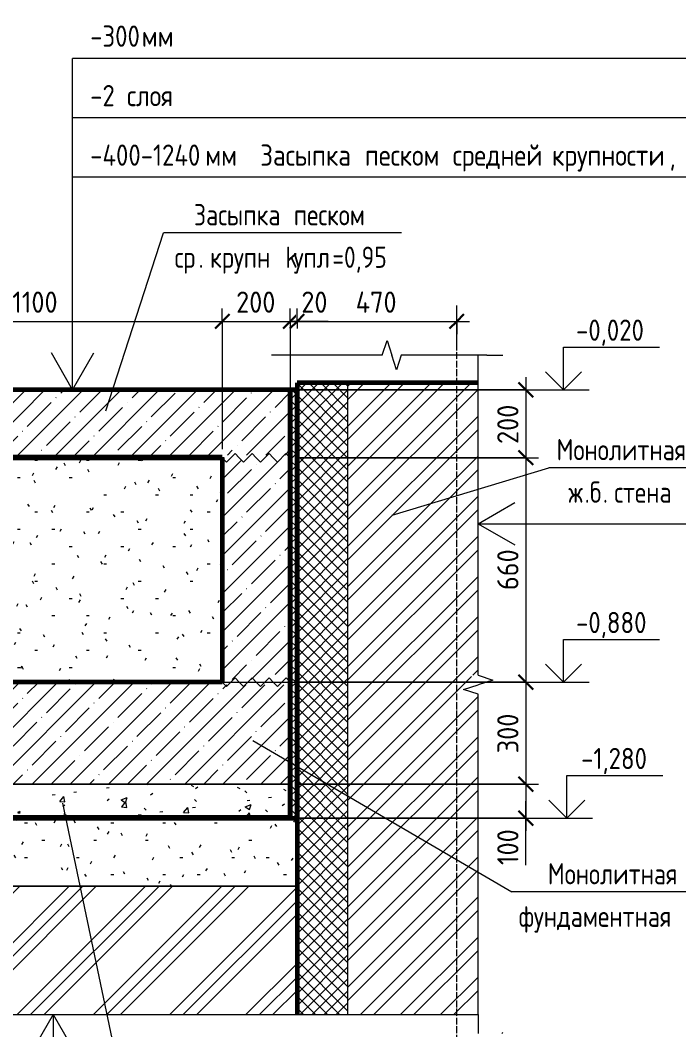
# Model space of a CAD drawing. Header units: millimetres. Extents: x -24808 to 10587, y -3433 to 75724.
# Drawn here: x -5785 to -3846, y -1903 to 1067 of the extents above; entities that cross this region are included whole.
import ezdxf

# ---------------------------------------------------------------- set-up
doc = ezdxf.new("R2010")
doc.units = ezdxf.units.MM
doc.linetypes.add('01 Штриховая _4 мм_', pattern=[6, 3.5, -2.5])
doc.linetypes.add('02 Штрихпунктирная _20 мм_', pattern=[25, 20, -2.5, 0, -2.5])
for name, color, linetype, lineweight in [('AA_Dim', 7, 'Continuous', 9), ('AA_Dim-25', 7, 'Continuous', 9), ('AA_Linii', 7, 'Continuous', 9), ('AA_Oformlenie', 7, 'Continuous', 9), ('AA_Vinoska', 5, 'Continuous', 9), ('AA_Visotnaya otmetka', 7, 'Continuous', 9), ('AF_Element', 7, 'Continuous', 20), ('AF_Element_Опалубка', 7, 'Continuous', 20), ('AF_Perekritie', 7, 'Continuous', 20), ('AF_Perekritie_Гидроизоляция', 253, 'Continuous', 20), ('AF_Perekritie_Опалубка', 7, 'Continuous', 20), ('AF_Stena', 7, '01 Штриховая _4 мм_', 20), ('AF_Stena_Гидроизоляция', 253, 'Continuous', 20), ('AF_Stena_Опалубка', 7, 'Continuous', 20), ('KR_Fundament', 7, 'Continuous', 20), ('Оси', 7, 'Continuous', 9)]:
    doc.layers.add(name, color=color, linetype=linetype, lineweight=lineweight)
doc.styles.add('GOST Common', font='GOST_Common.ttf', dxfattribs={"width": 0.85, "height": 62.5})
doc.styles.add('ISOCPEUR_2', font='isocpeur.ttf', dxfattribs={"width": 0.9, "height": 62.5})
doc.styles.add('ISOCPEUR_3', font='isocpeur.ttf', dxfattribs={"width": 0.85, "height": 62.5})
doc.dimstyles.new('00_Точн_3_знака__прозр_', dxfattribs={"dimscale": 304.8, "dimtxt": 62.248823, "dimasz": 0.139436, "dimexe": 0.123031, "dimexo": 0.082021, "dimgap": 0.008202, "dimtad": 1, "dimdec": 3, "dimrnd": 0.001, "dimdsep": 46, "dimtxsty": 'ISOCPEUR_2', "dimblk1": 'OBLIQUE', "dimblk2": 'OBLIQUE', "dimsah": 1, "dimcen": 0.09, "dimdle": 0.123031, "dimazin": 0, "dimtfac": 1, "dimtdec": 4, "dimtix": 1, "dimtmove": 0, "dimatfit": 3, "dimfxl": 1, "dimtvp": 1, "dimtolj": 1, "dimtzin": 0, "dimlwd": 18, "dimlwe": 18, "dimarcsym": 2})
doc.dimstyles.new('00_Точн_3_знака__прозр__1', dxfattribs={"dimscale": 304.8, "dimtxt": 62.248823, "dimasz": 0.139436, "dimexe": 0.123031, "dimexo": 0.082021, "dimgap": 0.008202, "dimtad": 1, "dimdec": 3, "dimrnd": 0.001, "dimdsep": 46, "dimtxsty": 'ISOCPEUR_2', "dimblk1": 'OBLIQUE', "dimblk2": 'OBLIQUE', "dimsah": 1, "dimcen": 0.09, "dimdle": 0.123031, "dimazin": 0, "dimtfac": 1, "dimtdec": 4, "dimtix": 1, "dimtmove": 1, "dimatfit": 3, "dimfxl": 1, "dimtvp": 1, "dimtolj": 1, "dimtzin": 0, "dimlwd": 18, "dimlwe": 18, "dimarcsym": 2})
doc.dimstyles.new('01_Точн_3_знака__непрозр_', dxfattribs={"dimscale": 304.8, "dimtxt": 62.248823, "dimasz": 0.139436, "dimexe": 0.123031, "dimexo": 0.082021, "dimgap": 0.020505, "dimtad": 1, "dimdec": 3, "dimrnd": 0.001, "dimdsep": 46, "dimtxsty": 'ISOCPEUR_2', "dimblk1": 'OBLIQUE', "dimblk2": 'OBLIQUE', "dimsah": 1, "dimcen": 0.09, "dimdle": 0.123031, "dimazin": 0, "dimtfac": 1, "dimtdec": 4, "dimtix": 1, "dimtmove": 0, "dimatfit": 3, "dimfxl": 1, "dimtvp": 1, "dimtfill": 1, "dimtolj": 1, "dimtzin": 0, "dimlwd": 18, "dimlwe": 18, "dimarcsym": 2})
doc.dimstyles.new('01_Точн_3_знака__непрозр__1', dxfattribs={"dimscale": 304.8, "dimtxt": 62.248823, "dimasz": 0.139436, "dimexe": 0.123031, "dimexo": 0.082021, "dimgap": 0.020505, "dimtad": 1, "dimdec": 3, "dimrnd": 0.001, "dimdsep": 46, "dimtxsty": 'ISOCPEUR_2', "dimblk1": 'OBLIQUE', "dimblk2": 'OBLIQUE', "dimsah": 1, "dimcen": 0.09, "dimdle": 0.123031, "dimazin": 0, "dimtfac": 1, "dimtdec": 4, "dimtix": 1, "dimtmove": 1, "dimatfit": 3, "dimfxl": 1, "dimtvp": 1, "dimtfill": 1, "dimtolj": 1, "dimtzin": 0, "dimlwd": 18, "dimlwe": 18, "dimarcsym": 2})
pattern_1 = [(45, (-7854.57, -1040), (-56.1266, 56.1266), []), (45, (-7798.45, -1040), (-56.1266, 56.1266), [99.219, -19.844, 0.8382, -19.006])]
pattern_2 = [(45, (-7854.573, -1040), (-17.67767, 17.67767), []), (135, (-7854.573, -1040), (-17.67767, -17.67767), [])]

# ---------------------------------------------------------------- blocks, each defined once
blk = doc.blocks.new('Лестница тип 2 ед2 - Лестница тип 2 ед1-3683842-Сечение 0')
at = {"layer": 'AF_Element', "lineweight": 9}
h = blk.add_hatch(dxfattribs=at)
h.set_pattern_fill('FP_6', color=256, style=0, pattern_type=2)
h.set_pattern_definition([(0, (-24639.816, -1040), (203.2, 50.8), [8.382, -144.018, 8.382, -144.018, -812.8]), (0, (-24639.816, -1040), (203.2, 50.8), [-304.8, 8.382, -296.418, 8.382, -144.018, -355.6]), (0, (-24639.816, -1040), (203.2, 50.8), [-762, 8.382, -93.218, 8.382, -245.618]), (120, (-24563.616, -1014.6), (-145.5941, 150.5764), [8.382, -144.018, 8.382, -144.018, -812.8]), (120, (-24563.616, -1014.6), (-145.5941, 150.5764), [-304.8, 8.382, -296.418, 8.382, -144.018, -355.6]), (120, (-24563.616, -1014.6), (-145.5941, 150.5764), [-762, 8.382, -93.218, 8.382, -245.618]), (240, (-24538.216, -913), (-57.6059, -201.3764), [8.382, -144.018, 8.382, -144.018, -812.8]), (240, (-24538.216, -913), (-57.6059, -201.3764), [-304.8, 8.382, -296.418, 8.382, -144.018, -355.6]), (240, (-24538.216, -913), (-57.6059, -201.3764), [-762, 8.382, -93.218, 8.382, -245.618])])
h.paths.add_polyline_path([(-22191.5, -880), (-21975.1, -880), (-21975.1, -220), (-23075.1, -220), (-23075.1, -880)])
h.paths.add_polyline_path([(-23275.1, -880), (-23275.1, -313.5), (-23575.1, -443.5), (-23575.1, -880)])
at = {"layer": 'AF_Element'}
for p, q in [((-23075.1, -220), (-23075.1, -880)), ((-21975.1, -220), (-23075.1, -220)), ((-21975.1, -880), (-21975.1, -220)), ((-23275.1, -313.5), (-23575.1, -443.5)), ((-23275.1, -880), (-23275.1, -313.5)), ((-23575.1, -443.5), (-23575.1, -880)), ((-23575.1, -880), (-23275.1, -880)), ((-23075.1, -880), (-21975.1, -880))]:
    blk.add_line(p, q, dxfattribs=at)
blk = doc.blocks.new('Последовательность узлов - 3мм масшт20 маскировка-904226-Сечение 0')
at = {"layer": 'AA_Oformlenie'}
for p, q in [((-23275.1, -380), (-23262.6, -392.5)), ((-23237.6, -367.5), (-23262.6, -392.5)), ((-23225.1, -380), (-23237.6, -367.5)), ((-23225.1, -380), (-23212.6, -392.5)), ((-23187.6, -367.5), (-23212.6, -392.5)), ((-23175.1, -380), (-23187.6, -367.5)), ((-23175.1, -380), (-23162.6, -392.5)), ((-23137.6, -367.5), (-23162.6, -392.5)), ((-23125.1, -380), (-23137.6, -367.5)), ((-23125.1, -380), (-23112.6, -392.5)), ((-23087.6, -367.5), (-23112.6, -392.5)), ((-23075.1, -380), (-23087.6, -367.5))]:
    blk.add_line(p, q, dxfattribs=at)
blk = doc.blocks.new('011_ЛинияОбрыва _ЭлУзла_Линия_ - Тип 1-3879570-Сечение 0')
at = {"layer": 'AA_Oformlenie'}
blk.add_line((-23201.9, -1858), (-21222.1, -1858), dxfattribs=at)
blk = doc.blocks.new('011_ЛинияОбрыва _ЭлУзла_Линия_ - Тип 1-3879626-Сечение 0')
at = {"layer": 'AA_Oformlenie'}
for p, q in [((-21222.1, -859.8), (-21222.1, 82)), ((-21222.1, -1858), (-21222.1, -915.5))]:
    blk.add_line(p, q, dxfattribs=at)
blk = doc.blocks.new('011_ЛинияОбрыва _ЭлУзла_Линия_ - Тип 1-3875489-Сечение 0')
at = {"layer": 'AA_Oformlenie'}
for p, q in [((-21504, 82), (-21755.1, 82)), ((-21196.6, 82), (-21448.4, 82))]:
    blk.add_line(p, q, dxfattribs=at)
blk = doc.blocks.new('DIMBLOCK43-Сечение 0')
at = {"layer": 'AA_Dim-25', "lineweight": 30, "transparency": 16777216}
for p, q in [((-4296.4, -20), (-4317.6, 1.2)), ((-4296.4, -20), (-4275.1, -41.3)), ((-4296.4, -220), (-4317.6, -198.7)), ((-4296.4, -220), (-4275.1, -241.2))]:
    blk.add_line(p, q, dxfattribs=at)
at = {"layer": 'AA_Dim-25', "lineweight": 18, "transparency": 16777216}
for p, q in [((-4296.4, 17.5), (-4296.4, -220)), ((-4964.8, -20), (-4258.9, -20)), ((-4296.4, -20), (-4964.8, -20)), ((-4964.8, -220), (-4258.9, -220)), ((-4296.4, -220), (-4964.8, -220))]:
    blk.add_line(p, q, dxfattribs=at)
at = {"layer": 'AA_Dim-25', "color": 0, "lineweight": 18, "transparency": 16777216, "insert": (-4380.5, -179.3), "char_height": 62.5, "width": 142.215, "attachment_point": 1, "rotation": 90, "line_spacing_factor": 1.149209, "style": 'ISOCPEUR_2'}
blk.add_mtext('200', dxfattribs=at)
blk = doc.blocks.new('_Oblique')
at = {"color": 0, "linetype": 'ByBlock', "lineweight": -2}
blk.add_line((-0.5, -0.5), (0.5, 0.5), dxfattribs=at)
blk = doc.blocks.new('DIMBLOCK44-Сечение 0')
at = {"layer": 'AA_Dim-25', "lineweight": 30, "transparency": 16777216}
for p, q in [((-4296.4, -220), (-4317.6, -198.7)), ((-4296.4, -220), (-4275.1, -241.2)), ((-4296.4, -880), (-4317.6, -858.7)), ((-4296.4, -880), (-4275.1, -901.2))]:
    blk.add_line(p, q, dxfattribs=at)
at = {"layer": 'AA_Dim-25', "lineweight": 18, "transparency": 16777216}
for p, q in [((-4964.8, -220), (-4258.9, -220)), ((-4296.4, -220), (-4964.8, -220)), ((-4296.4, -220), (-4296.4, -880)), ((-4964.8, -880), (-4258.9, -880)), ((-4296.4, -880), (-4964.8, -880))]:
    blk.add_line(p, q, dxfattribs=at)
at = {"layer": 'AA_Dim-25', "color": 0, "lineweight": 18, "transparency": 16777216, "insert": (-4380.5, -609.3), "char_height": 62.5, "width": 142.215, "attachment_point": 1, "rotation": 90, "line_spacing_factor": 1.149209, "style": 'ISOCPEUR_2'}
blk.add_mtext('660', dxfattribs=at)
blk = doc.blocks.new('DIMBLOCK45-Сечение 0')
at = {"layer": 'AA_Dim-25', "lineweight": 30, "transparency": 16777216}
for p, q in [((-4296.4, -880), (-4317.6, -858.7)), ((-4296.4, -880), (-4275.1, -901.2)), ((-4296.4, -1180), (-4317.6, -1158.7)), ((-4296.4, -1180), (-4275.1, -1201.2))]:
    blk.add_line(p, q, dxfattribs=at)
at = {"layer": 'AA_Dim-25', "lineweight": 18, "transparency": 16777216}
for p, q in [((-4964.8, -880), (-4258.9, -880)), ((-4296.4, -880), (-4964.8, -880)), ((-4296.4, -880), (-4296.4, -1180)), ((-4964.8, -1180), (-4258.9, -1180)), ((-4296.4, -1180), (-4964.8, -1180))]:
    blk.add_line(p, q, dxfattribs=at)
at = {"layer": 'AA_Dim-25', "color": 0, "lineweight": 18, "transparency": 16777216, "insert": (-4380.5, -1089.3), "char_height": 62.5, "width": 142.215, "attachment_point": 1, "rotation": 90, "line_spacing_factor": 1.149209, "style": 'ISOCPEUR_2'}
blk.add_mtext('300', dxfattribs=at)
blk = doc.blocks.new('DIMBLOCK46-Сечение 0')
at = {"layer": 'AA_Dim-25', "lineweight": 18, "transparency": 16777216}
for p, q in [((-4964.8, -1180), (-4258.9, -1180)), ((-4296.4, -1180), (-4964.8, -1180)), ((-4296.4, -1180), (-4296.4, -1317.5)), ((-4296.4, -1285.3), (-4296.4, -1230)), ((-4964.8, -1280), (-4258.9, -1280)), ((-4296.4, -1280), (-4964.8, -1280)), ((-4296.4, -1418), (-4296.4, -1285.3))]:
    blk.add_line(p, q, dxfattribs=at)
at = {"layer": 'AA_Dim-25', "lineweight": 30, "transparency": 16777216}
for p, q in [((-4296.4, -1180), (-4317.6, -1158.7)), ((-4296.4, -1180), (-4275.1, -1201.2)), ((-4296.4, -1280), (-4317.6, -1258.7)), ((-4296.4, -1280), (-4275.1, -1301.2))]:
    blk.add_line(p, q, dxfattribs=at)
at = {"layer": 'AA_Dim-25', "color": 0, "lineweight": 18, "transparency": 16777216, "insert": (-4380.5, -1418), "char_height": 62.5, "width": 129.286, "attachment_point": 1, "rotation": 90, "line_spacing_factor": 1.149209, "style": 'ISOCPEUR_2'}
blk.add_mtext('100', dxfattribs=at)
blk = doc.blocks.new('Высотные отметки - Стрелка вверх-400292-Сечение 0')
at = {"layer": 'AA_Vinoska'}
for p, q in [((-20970.4, -755), (-20687.9, -755)), ((-20970.4, -880), (-20970.4, -755)), ((-20970.4, -880), (-21023.4, -827)), ((-20970.4, -880), (-20917.4, -827)), ((-21045.4, -880), (-20895.4, -880))]:
    blk.add_line(p, q, dxfattribs=at)
blk = doc.blocks.new('DIMBLOCK48-Сечение 0')
at = {"layer": 'AA_Dim-25', "lineweight": 18, "transparency": 16777216}
for p, q in [((-6489.8, 181.2), (-6489.8, 218.7)), ((-6289.8, 181.2), (-6289.8, 218.7)), ((-5189.8, 181.2), (-5189.8, 218.7)), ((-6489.8, 181.2), (-6289.8, 181.2)), ((-6489.8, 181.2), (-6489.8, 5)), ((-6289.8, 181.2), (-6289.8, -195)), ((-5189.8, 181.2), (-5189.8, -195))]:
    blk.add_line(p, q, dxfattribs=at)
at = {"layer": 'AA_Dim-25', "lineweight": 30, "transparency": 16777216}
for p, q in [((-6489.8, 181.2), (-6511.1, 159.9)), ((-6489.8, 181.2), (-6468.6, 202.4)), ((-6289.8, 181.2), (-6311.1, 159.9)), ((-6289.8, 181.2), (-6268.6, 202.4)), ((-5189.8, 181.2), (-5211.1, 159.9)), ((-5189.8, 181.2), (-5168.6, 202.4))]:
    blk.add_line(p, q, dxfattribs=at)
at = {"layer": 'AA_Dim-25', "color": 0, "lineweight": 18, "transparency": 16777216, "insert": (-6449.1, 269.1), "char_height": 62.5, "width": 142.215, "attachment_point": 1, "line_spacing_factor": 1.149209, "style": 'ISOCPEUR_2', "bg_fill": 3, "box_fill_scale": 1.25, "bg_fill_color": 256, "bg_fill_true_color": 13158600, "bg_fill_transparency": 0}
blk.add_mtext('200', dxfattribs=at)
blk = doc.blocks.new('_None')
blk = doc.blocks.new('DIMBLOCK49-Сечение 0')
at = {"layer": 'AA_Dim-25', "lineweight": 18, "transparency": 16777216}
for p, q in [((-6289.8, 181.2), (-6289.8, 218.7)), ((-5189.8, 181.2), (-5189.8, 218.7)), ((-4989.8, 181.2), (-4989.8, 218.7)), ((-6289.8, 181.2), (-5189.8, 181.2)), ((-6289.8, 181.2), (-6289.8, -195)), ((-5189.8, 181.2), (-5189.8, -195)), ((-4989.8, 181.2), (-4989.8, -195))]:
    blk.add_line(p, q, dxfattribs=at)
at = {"layer": 'AA_Dim-25', "lineweight": 30, "transparency": 16777216}
for p, q in [((-6289.8, 181.2), (-6311.1, 159.9)), ((-6289.8, 181.2), (-6268.6, 202.4)), ((-5189.8, 181.2), (-5211.1, 159.9)), ((-5189.8, 181.2), (-5168.6, 202.4)), ((-4989.8, 181.2), (-5011.1, 159.9)), ((-4989.8, 181.2), (-4968.6, 202.4))]:
    blk.add_line(p, q, dxfattribs=at)
at = {"layer": 'AA_Dim-25', "color": 0, "lineweight": 18, "transparency": 16777216, "insert": (-5808.1, 269.1), "char_height": 62.5, "width": 163.762, "attachment_point": 1, "line_spacing_factor": 1.149209, "style": 'ISOCPEUR_2', "bg_fill": 3, "box_fill_scale": 1.25, "bg_fill_color": 256, "bg_fill_true_color": 13158600, "bg_fill_transparency": 0}
blk.add_mtext('1100', dxfattribs=at)
blk = doc.blocks.new('DIMBLOCK50-Сечение 0')
at = {"layer": 'AA_Dim-25', "lineweight": 18, "transparency": 16777216}
for p, q in [((-5189.8, 181.2), (-5189.8, 218.7)), ((-4989.8, 181.2), (-4989.8, 218.7)), ((-4969.8, 181.2), (-4969.8, 218.7)), ((-5189.8, 181.2), (-4989.8, 181.2)), ((-5189.8, 181.2), (-5189.8, -195)), ((-4989.8, 181.2), (-4989.8, -195)), ((-4969.8, 181.2), (-4969.8, 160.1))]:
    blk.add_line(p, q, dxfattribs=at)
at = {"layer": 'AA_Dim-25', "lineweight": 30, "transparency": 16777216}
for p, q in [((-5189.8, 181.2), (-5211.1, 159.9)), ((-5189.8, 181.2), (-5168.6, 202.4)), ((-4989.8, 181.2), (-5011.1, 159.9)), ((-4969.8, 181.2), (-4991.1, 159.9)), ((-4989.8, 181.2), (-4968.6, 202.4)), ((-4969.8, 181.2), (-4948.6, 202.4))]:
    blk.add_line(p, q, dxfattribs=at)
at = {"layer": 'AA_Dim-25', "color": 0, "lineweight": 18, "transparency": 16777216, "insert": (-5149.1, 269.1), "char_height": 62.5, "width": 142.215, "attachment_point": 1, "line_spacing_factor": 1.149209, "style": 'ISOCPEUR_2', "bg_fill": 3, "box_fill_scale": 1.25, "bg_fill_color": 256, "bg_fill_true_color": 13158600, "bg_fill_transparency": 0}
blk.add_mtext('200', dxfattribs=at)
blk = doc.blocks.new('DIMBLOCK51-Сечение 0')
at = {"layer": 'AA_Dim-25', "lineweight": 18, "transparency": 16777216}
for p, q in [((-4989.8, 181.2), (-4989.8, 218.7)), ((-4969.8, 181.2), (-4969.8, 218.7)), ((-4989.8, 181.2), (-4969.8, 181.2)), ((-4989.8, 181.2), (-4989.8, -195)), ((-4982.2, 181.2), (-4979.8, 181.2)), ((-4878.2, 181.2), (-4982.2, 181.2)), ((-4969.8, 181.2), (-4969.8, 160.1)), ((-4499.8, 181.2), (-4499.8, 186.2)), ((-4499.8, 181.2), (-4499.8, 143.7))]:
    blk.add_line(p, q, dxfattribs=at)
at = {"layer": 'AA_Dim-25', "lineweight": 30, "transparency": 16777216}
for p, q in [((-4989.8, 181.2), (-5011.1, 159.9)), ((-4969.8, 181.2), (-4991.1, 159.9)), ((-4989.8, 181.2), (-4968.6, 202.4)), ((-4969.8, 181.2), (-4948.6, 202.4)), ((-4499.8, 181.2), (-4521.1, 159.9)), ((-4499.8, 181.2), (-4478.6, 202.4))]:
    blk.add_line(p, q, dxfattribs=at)
at = {"layer": 'AA_Dim-25', "color": 0, "lineweight": 18, "transparency": 16777216, "insert": (-4957.2, 269.1), "char_height": 62.5, "width": 94.81, "attachment_point": 1, "line_spacing_factor": 1.149209, "style": 'ISOCPEUR_2', "bg_fill": 3, "box_fill_scale": 1.25, "bg_fill_color": 256, "bg_fill_true_color": 13158600, "bg_fill_transparency": 0}
blk.add_mtext('20', dxfattribs=at)
blk = doc.blocks.new('DIMBLOCK52-Сечение 0')
at = {"layer": 'AA_Dim-25', "lineweight": 18, "transparency": 16777216}
for p, q in [((-4969.8, 181.2), (-4969.8, 218.7)), ((-4969.8, 181.2), (-4462.3, 181.2)), ((-4969.8, 181.2), (-4969.8, 160.1)), ((-4499.8, 181.2), (-4499.8, 186.2)), ((-4499.8, 181.2), (-4499.8, 143.7))]:
    blk.add_line(p, q, dxfattribs=at)
at = {"layer": 'AA_Dim-25', "lineweight": 30, "transparency": 16777216}
for p, q in [((-4969.8, 181.2), (-4991.1, 159.9)), ((-4969.8, 181.2), (-4948.6, 202.4)), ((-4499.8, 181.2), (-4521.1, 159.9)), ((-4499.8, 181.2), (-4478.6, 202.4))]:
    blk.add_line(p, q, dxfattribs=at)
at = {"layer": 'AA_Dim-25', "color": 0, "lineweight": 18, "transparency": 16777216, "insert": (-4797.1, 269.1), "char_height": 62.5, "width": 149.397, "attachment_point": 1, "line_spacing_factor": 1.149209, "style": 'ISOCPEUR_2', "bg_fill": 3, "box_fill_scale": 1.25, "bg_fill_color": 256, "bg_fill_true_color": 13158600, "bg_fill_transparency": 0}
blk.add_mtext('470', dxfattribs=at)
blk = doc.blocks.new('010_Текст с выноской - Текст 2 строки-3854856-Сечение 0')
at = {"layer": 'AA_Vinoska'}
blk.add_line((-20372.5, -1496.9), (-21122.5, -1496.9), dxfattribs=at)
blk = doc.blocks.new('010_Текст с выноской - Текст 2 строки-3693603-Сечение 0')
at = {"layer": 'AA_Vinoska'}
blk.add_line((-20564.2, -249.3), (-21014.2, -249.3), dxfattribs=at)
blk = doc.blocks.new('010_Текст с выноской - Текст 2 строки-3791610-Сечение 0')
at = {"layer": 'AA_Vinoska'}
blk.add_line((-21448, 441.7), (-22148, 441.7), dxfattribs=at)
blk = doc.blocks.new('010_Флажок - Низ Фунд плита-3855273-Сечение 0')
at = {"layer": 'AA_Vinoska'}
for p, q in [((-22473.1, -1858), (-22535.6, -1966.2)), ((-22473.1, -1858), (-22410.6, -1966.2)), ((-22473.1, -1858), (-22473.1, -2558)), ((-22473.1, -2733), (-22473.1, -2558)), ((-19348.1, -2558), (-22473.1, -2558)), ((-19348.1, -2733), (-22473.1, -2733)), ((-22473.1, -2908), (-22473.1, -2733)), ((-22473.1, -3083), (-22473.1, -2908)), ((-19348.1, -2908), (-22473.1, -2908)), ((-22473.1, -3258), (-22473.1, -3083)), ((-19348.1, -3083), (-22473.1, -3083)), ((-22473.1, -3433), (-22473.1, -3258)), ((-19348.1, -3258), (-22473.1, -3258)), ((-19348.1, -3433), (-22473.1, -3433))]:
    blk.add_line(p, q, dxfattribs=at)
blk = doc.blocks.new('010_Флажок - Верх ПП-3855279-Сечение 0')
at = {"layer": 'AA_Vinoska'}
for p, q in [((-22415.6, 780), (-22415.6, 955)), ((-19290.6, 955), (-22415.6, 955)), ((-19290.6, 780), (-22415.6, 780)), ((-22415.6, 605), (-22415.6, 780)), ((-22415.6, -20), (-22415.6, 605)), ((-19290.6, 605), (-22415.6, 605)), ((-22415.6, -20), (-22478.1, 88.3)), ((-22415.6, -20), (-22353.1, 88.3))]:
    blk.add_line(p, q, dxfattribs=at)
blk = doc.blocks.new('010_Флажок - Бок Стена здание-3855285-Сечение 0')
at = {"layer": 'AA_Vinoska'}
for p, q in [((-21222.1, -413.9), (-21113.8, -351.4)), ((-21222.1, -413.9), (-21113.8, -476.4)), ((-21222.1, -413.9), (-20547.1, -413.9)), ((-20547.1, -588.9), (-20547.1, -413.9)), ((-17797.1, -413.9), (-20547.1, -413.9)), ((-17797.1, -588.9), (-20547.1, -588.9)), ((-20547.1, -763.9), (-20547.1, -588.9)), ((-20547.1, -938.9), (-20547.1, -763.9)), ((-17797.1, -763.9), (-20547.1, -763.9)), ((-20547.1, -1113.9), (-20547.1, -938.9)), ((-17797.1, -938.9), (-20547.1, -938.9)), ((-17797.1, -1113.9), (-20547.1, -1113.9))]:
    blk.add_line(p, q, dxfattribs=at)

msp = doc.modelspace()

# ---------------------------------------------------------------- hatches: boundary and pattern name
at = {"layer": 'AA_Oformlenie'}
h = msp.add_hatch(dxfattribs=at)
h.set_pattern_fill('FP_6', color=10, style=0, pattern_type=2)
h.set_pattern_definition([(0, (-7854.573, -1040), (203.2, 50.8), [8.382, -144.018, 8.382, -144.018, -812.8]), (0, (-7854.573, -1040), (203.2, 50.8), [-304.8, 8.382, -296.418, 8.382, -144.018, -355.6]), (0, (-7854.573, -1040), (203.2, 50.8), [-762, 8.382, -93.218, 8.382, -245.618]), (120, (-7778.373, -1014.6), (-145.5941, 150.5764), [8.382, -144.018, 8.382, -144.018, -812.8]), (120, (-7778.373, -1014.6), (-145.5941, 150.5764), [-304.8, 8.382, -296.418, 8.382, -144.018, -355.6]), (120, (-7778.373, -1014.6), (-145.5941, 150.5764), [-762, 8.382, -93.218, 8.382, -245.618]), (240, (-7752.973, -913), (-57.6059, -201.3764), [8.382, -144.018, 8.382, -144.018, -812.8]), (240, (-7752.973, -913), (-57.6059, -201.3764), [-304.8, 8.382, -296.418, 8.382, -144.018, -355.6]), (240, (-7752.973, -913), (-57.6059, -201.3764), [-762, 8.382, -93.218, 8.382, -245.618])])
h.paths.add_polyline_path([(-7789.8183, -1480), (-4969.8183, -1480), (-4969.8183, -1280), (-7289.8183, -1280), (-7289.8183, -1180), (-7189.8183, -1180), (-7189.8183, -880), (-7089.8183, -880), (-7089.8183, -380), (-8333.5994, -392.4378), (-8333.0036, -393.6293)])
h = msp.add_hatch(dxfattribs=at)
h.set_pattern_fill('FP_10', color=10, style=0, pattern_type=2)
h.set_pattern_definition([(45, (-7854.57, -1040), (-112.253, 112.253), []), (45, (-7814.89, -1040), (0, 224.506), []), (45, (-7894.26, -1040), (0, 224.506), [])])
h.paths.add_polyline_path([(-8452.7514, -1857.9658), (-6472.2811, -1857.9658), (-6458.5311, -1814.6646), (-6444.7811, -1857.9658), (-6444.7811, -1838.3395), (-6416.6268, -1838.3395), (-6416.6268, -1857.9658), (-4969.8183, -1857.9658), (-4969.8183, -1480), (-7789.8183, -1480), (-8333.5994, -392.4378), (-8452.7514, -393.6293), (-8452.7514, -1098.2976), (-8409.4502, -1112.0476), (-8452.7514, -1125.7976), (-8433.1251, -1125.7976), (-8433.1251, -1153.9519), (-8452.7514, -1153.9519)])
at = {"layer": 'AF_Perekritie', "lineweight": 9}
h = msp.add_hatch(dxfattribs=at)
h.set_pattern_fill('FP_5', color=256, style=0, pattern_type=2)
h.set_pattern_definition(pattern_1)
h.paths.add_polyline_path([(-5189.8183, -220), (-5189.8183, -212), (-4989.8183, -212), (-4989.8183, -20), (-6489.8183, -20), (-6489.8183, -220), (-5406.2205, -220)])
h = msp.add_hatch(dxfattribs=at)
h.set_pattern_fill('FP_5', color=256, style=0, pattern_type=2)
h.set_pattern_definition(pattern_1)
h.paths.add_polyline_path([(-6339.8183, -1180), (-4989.8183, -1180), (-4989.8183, -888), (-5189.8183, -888), (-5189.8183, -880), (-6289.8183, -880), (-6289.8183, -888), (-6489.8183, -888), (-6489.8183, -880), (-6789.8183, -880), (-6789.8183, -888), (-7089.8183, -888), (-7089.8183, -880), (-7189.8183, -880), (-7189.8183, -1180), (-6448.2882, -1180)])
h = msp.add_hatch(dxfattribs=at)
h.set_pattern_fill('FP_7', color=256, style=0, pattern_type=2)
h.set_pattern_definition([(50, (-7854.57, -1040), (182.185, -15.939), [19.05, -209.55]), (355, (-7854.57, -1040), (-35.242, 191.057), [15.24, -167.64]), (100.451, (-7839.39, -1041.33), (146.943, 175.117), [16.19, -178.09]), (46.184, (-7854.57, -989.2), (271.079, -42.043), [28.575, -314.325]), (96.636, (-7831.98, -992.7), (237.403, 247.427), [24.285, -267.135]), (351.184, (-7854.57, -989.2), (237.405, 247.425), [22.86, -251.46]), (21, (-7829.17, -1001.9), (151.615, -102.2655), [19.05, -209.55]), (326, (-7829.17, -1001.9), (61.802, 184.188), [15.24, -167.64]), (71.451, (-7816.54, -1010.42), (213.417, 81.921), [16.19, -178.09]), (37.5, (-7854.57, -1040), (3.0883, 84.5551), [8.382, -157.226, 8.382, -161.798, -168.275]), (37.5, (-7854.57, -1040), (3.0883, 84.5551), [-335.788, 8.382, -159.893]), (7.5, (-7854.57, -1040), (66.8194, 100.1807), [8.382, -88.646, 8.382, -153.416, -64.135]), (7.5, (-7854.57, -1040), (66.8194, 100.1807), [-258.826, 8.382, -55.753]), (327.5, (-7911.215, -1040), (135.5905, -5.7289), [8.382, -55.118, 8.382, -189.738, -262.89]), (327.5, (-7911.215, -1040), (135.5905, -5.7289), [-261.62, 8.382, -254.508]), (317.5, (-7936.61, -1040), (148.129, 25.427), [8.382, -74.168, 8.382, -123.19, -186.69]), (317.5, (-7936.61, -1040), (148.129, 25.427), [-214.122, 8.382, -178.308])])
h.paths.add_polyline_path([(-4989.8183, -1280), (-4989.8183, -1180), (-7289.8183, -1180), (-7289.8183, -1280), (-5406.2205, -1280)])
at = {"layer": 'AF_Stena', "linetype": 'Continuous', "lineweight": 9}
h = msp.add_hatch(dxfattribs=at)
h.set_pattern_fill('FP_8', color=256, style=0, pattern_type=2)
h.set_pattern_definition(pattern_2)
h.paths.add_polyline_path([(-4969.8183, -1857.9658), (-4819.8183, -1857.9658), (-4819.8183, 0), (-4969.8183, 0), (-4969.8183, -1480)])
h = msp.add_hatch(dxfattribs=at)
h.set_pattern_fill('FP_9', color=256, style=0, pattern_type=2)
h.set_pattern_definition([(45, (-7854.57, -1040), (-58.9331, 58.9331), []), (45, (-7815.285, -1040), (-58.9331, 58.9331), [])])
h.paths.add_polyline_path([(-4386.8108, -1913.5966), (-4364.1528, -1913.5966), (-4364.1528, -1907.9658), (-4386.8108, -1907.9658)])
h.paths.add_polyline_path([(-4819.8183, -1857.9658), (-4436.8108, -1857.9658), (-4436.8108, -915.4658), (-4480.1121, -901.7158), (-4436.8108, -887.9658), (-4456.4372, -887.9658), (-4456.4372, -859.8115), (-4436.8108, -859.8115), (-4436.8108, 0), (-4819.8183, 0)])
h = msp.add_hatch(dxfattribs=at)
h.set_pattern_fill('FP_8', color=256, style=0, pattern_type=2)
h.set_pattern_definition(pattern_2)
h.paths.add_polyline_path([(-4969.8183, -1280), (-4969.8183, -20), (-4989.8183, -20), (-4989.8183, -1280)])
h = msp.add_hatch(dxfattribs=at)
h.set_pattern_fill('FP_5', color=256, style=0, pattern_type=2)
h.set_pattern_definition(pattern_1)
h.paths.add_polyline_path([(-5189.8183, -872), (-4989.8183, -872), (-4989.8183, -228), (-5189.8183, -228)])

# ---------------------------------------------------------------- linework, layer by layer
at = {"layer": 'AA_Linii'}
for p, q in [((-4969.8183, -1280), (-7289.8183, -1280)), ((-4969.8183, -1480), (-4969.8183, -1280)), ((-7789.8183, -1480), (-4969.8183, -1480)), ((-4969.8183, -1480), (-7789.8183, -1480)), ((-4969.8183, -1857.9658), (-4969.8183, -1480)), ((-6416.6268, -1857.9658), (-4969.8183, -1857.9658))]:
    msp.add_line(p, q, dxfattribs=at)
at = {"layer": 'AA_Vinoska'}
for p, q in [((-4718.765, 82.0342), (-4704.6878, 125.3592)), ((-4704.6878, 125.3592), (-4690.6106, 82.0342)), ((-4969.8183, 82.0342), (-5044.8183, 82.0342)), ((-4676.8606, 38.7329), (-4690.6106, 82.0342)), ((-4663.1106, 82.0342), (-4676.8606, 38.7329)), ((-4411.403, 82.0342), (-4364.1528, 82.0342)), ((-4690.1965, -388.5764), (-4228.9291, -249.3432)), ((-4436.8108, -859.8115), (-4393.4858, -873.8887)), ((-4480.1121, -901.7158), (-4436.8108, -887.9658)), ((-4393.4858, -873.8887), (-4436.8108, -887.9658)), ((-4436.8108, -915.4658), (-4480.1121, -901.7158)), ((-5099.6488, -1051.6476), (-4337.209, -1496.9335)), ((-5660.0293, -1235.7906), (-5502.1854, -1988.7579)), ((-4436.8108, -1857.9658), (-4436.8108, -1913.5966))]:
    msp.add_line(p, q, dxfattribs=at)
at = {"layer": 'AA_Visotnaya otmetka'}
for p, q in [((-4297.2898, -20), (-4185.2478, -20)), ((-5189.8183, -880), (-4296.9693, -880)), ((-4296.9693, -880), (-4185.167, -880)), ((-4969.8183, -1280), (-4296.3088, -1280)), ((-4296.3088, -1280), (-4175.4792, -1280))]:
    msp.add_line(p, q, dxfattribs=at)
at = {"layer": 'AF_Perekritie_Гидроизоляция', "lineweight": 60}
for p, q in [((-5189.8183, -218), (-6289.8183, -218)), ((-6289.8183, -220), (-5189.8183, -220)), ((-5189.8183, -220), (-5189.8183, -218)), ((-4989.8183, -1278), (-7289.8183, -1278)), ((-7289.8183, -1280), (-4989.8183, -1280)), ((-4989.8183, -1280), (-4989.8183, -1278))]:
    msp.add_line(p, q, dxfattribs=at)
at = {"layer": 'AF_Perekritie_Гидроизоляция', "lineweight": 9}
for p, q in [((-5189.8183, -219), (-6289.8183, -219)), ((-4989.8183, -1279), (-7289.8183, -1279))]:
    msp.add_line(p, q, dxfattribs=at)
at = {"layer": 'AF_Perekritie_Опалубка', "lineweight": 60}
for p, q in [((-4989.8183, -20), (-6489.8183, -20)), ((-4989.8183, -220), (-4989.8183, -20)), ((-6289.8183, -220), (-5189.8183, -220))]:
    msp.add_line(p, q, dxfattribs=at)
at = {"layer": 'AF_Perekritie_Опалубка', "lineweight": 9}
for p, q in [((-7189.8183, -1180), (-4989.8183, -1180)), ((-4989.8183, -1180), (-7189.8183, -1180))]:
    msp.add_line(p, q, dxfattribs=at)
at = {"layer": 'AF_Stena_Гидроизоляция', "lineweight": 60}
for p, q in [((-4989.8183, -20), (-4989.8183, -1280)), ((-4969.8183, -20), (-4989.8183, -20)), ((-4969.8183, -1280), (-4969.8183, -20)), ((-4989.8183, -1280), (-4969.8183, -1280))]:
    msp.add_line(p, q, dxfattribs=at)
at = {"layer": 'AF_Stena_Опалубка', "lineweight": 60}
for p, q in [((-4436.8108, 0), (-4969.8183, 0)), ((-4969.8183, 0), (-4969.8183, -1857.9658)), ((-5189.8183, -220), (-5189.8183, -880)), ((-4989.8183, -880), (-4989.8183, -220))]:
    msp.add_line(p, q, dxfattribs=at)
at = {"layer": 'AF_Stena_Опалубка'}
msp.add_line((-4819.8183, -1857.9658), (-4819.8183, 0), dxfattribs=at)
at = {"layer": 'KR_Fundament', "lineweight": 60}
for p, q in [((-5189.8183, -880), (-6289.8183, -880)), ((-4989.8183, -1180), (-4989.8183, -880)), ((-4989.8183, -1280), (-4989.8183, -1180)), ((-7289.8183, -1280), (-4989.8183, -1280))]:
    msp.add_line(p, q, dxfattribs=at)

# ---------------------------------------------------------------- block references
at = {"layer": 'AA_Oformlenie'}
for name, p in [('011_ЛинияОбрыва _ЭлУзла_Линия_ - Тип 1-3875489-Сечение 0', (16785.2433, 0)), ('011_ЛинияОбрыва _ЭлУзла_Линия_ - Тип 1-3879626-Сечение 0', (16785.2433, 0)), ('Последовательность узлов - 3мм масшт20 маскировка-904226-Сечение 0', (18085.2433, 160)), ('011_ЛинияОбрыва _ЭлУзла_Линия_ - Тип 1-3879570-Сечение 0', (16785.2433, 0))]:
    msp.add_blockref(name, p, dxfattribs=at)
at = {"layer": 'AA_Oformlenie', "rotation": 180}
msp.add_blockref('Последовательность узлов - 3мм масшт20 маскировка-904226-Сечение 0', (-28264.8799, -1260), dxfattribs=at)
at = {"layer": 'AA_Vinoska'}
for name in ['010_Текст с выноской - Текст 2 строки-3791610-Сечение 0', '010_Текст с выноской - Текст 2 строки-3693603-Сечение 0', '010_Флажок - Бок Стена здание-3855285-Сечение 0', 'Высотные отметки - Стрелка вверх-400292-Сечение 0', '010_Текст с выноской - Текст 2 строки-3854856-Сечение 0', '010_Флажок - Низ Фунд плита-3855273-Сечение 0']:
    msp.add_blockref(name, (16785.2433, 0), dxfattribs=at)
at = {"layer": 'AA_Visotnaya otmetka'}
for p in [(16785.1625, 860), (16794.9312, -400)]:
    msp.add_blockref('Высотные отметки - Стрелка вверх-400292-Сечение 0', p, dxfattribs=at)
at = {"layer": 'AF_Element_Опалубка'}
msp.add_blockref('Лестница тип 2 ед2 - Лестница тип 2 ед1-3683842-Сечение 0', (16785.2433, 0), dxfattribs=at)

# ---------------------------------------------------------------- texts
at = {"layer": 'AA_Vinoska', "insert": (-5578.7841, 1051.5967), "char_height": 62.5, "width": 183.987281, "attachment_point": 1, "style": 'ISOCPEUR_3', "bg_fill": 3, "box_fill_scale": 1.25, "bg_fill_color": 256, "bg_fill_true_color": 13158600, "bg_fill_transparency": 0}
msp.add_mtext('-300', dxfattribs=at)
at = {"layer": 'AA_Vinoska', "char_height": 62.5, "attachment_point": 1, "style": 'GOST Common'}
for s, insert, width in [('Засыпка', (-5273.1253, 526.2356), 333.902844), ('\\fGOST Common|b0|i0|c204|p34|;\\W.85; ', (-4997.6279, 526.2356), 22.146617), ('песком', (-4979.3551, 526.2356), 274.277336), (' k', (-5036.3051, 401.2356), 68.143438), ('=0,95', (-4866.2276, 401.2356), 206.133898), ('ср', (-5330.0753, 401.2356), 85.179297), ('крупн', (-5226.061, 401.2356), 229.984102), ('упл', (-4980.0811, 401.2356), 137.990461), ('. ', (-5259.7953, 401.2356), 40.886062), ('Монолитная', (-4205.9174, -164.7856), 488.929164), ('\\fGOST Common|b0|i0|c204|p34|;\\W.85;б', (-4107.6029, -289.7856), 45.99682), ('\\fGOST Common|b0|i0|c204|p34|;\\W.85;ж', (-4170.8549, -289.7856), 57.921922), ('стена', (-4035.9174, -289.7856), 240.205617), ('\\fGOST Common|b0|i0|c204|p34|;\\W.85;.', (-4123.0645, -289.7856), 18.739445), ('. ', (-4069.6517, -289.7856), 40.886062), ('Монолитная', (-4231.666, -1412.3759), 488.929164), ('фундаментная', (-4317.4098, -1537.3759), 591.14432)]:
    msp.add_mtext(s, dxfattribs=dict(at, insert=insert, width=width))
at = {"layer": 'AA_Visotnaya otmetka', "char_height": 62.5, "attachment_point": 1, "line_spacing_factor": 1.149209, "style": 'ISOCPEUR_3'}
for s, insert, width in [('-0,020', (-4148.5843, 186.6535), 242.007515), ('-0,880', (-4148.5035, -673.3465), 242.007515), ('-1,280', (-4133.5248, -1073.3465), 229.30959)]:
    msp.add_mtext(s, dxfattribs=dict(at, insert=insert, width=width))

# ---------------------------------------------------------------- dimensions: what is measured, and where the dimension line sits
at = {"layer": 'AA_Dim', "lineweight": 18}
for base, p1, p2, override, picture, middle in [((-4296.351, -220), (-4989.8183, -20), (-4989.8183, -220), {"dimpost": '<>', "dimfxl": 200}, 'DIMBLOCK43-Сечение 0', (-4330.101, -120)), ((-4296.351, -880), (-4989.8183, -220), (-4989.8183, -880), {"dimpost": '<>', "dimfxl": 660}, 'DIMBLOCK44-Сечение 0', (-4330.101, -550)), ((-4296.351, -1180), (-4989.8183, -880), (-4989.8183, -1180), {"dimpost": '<>', "dimfxl": 300}, 'DIMBLOCK45-Сечение 0', (-4330.101, -1030))]:
    dim = msp.add_linear_dim(base=base, p1=p1, p2=p2, angle=90, dimstyle='00_Точн_3_знака__прозр_', override=override, dxfattribs=at)
    dim.commit()
    dim.dimension.update_dxf_attribs({"geometry": picture, "text_midpoint": middle})
dim = msp.add_linear_dim(base=(-4296.351, -1280), p1=(-4989.8183, -1180), p2=(-4989.8183, -1280), angle=90, dimstyle='00_Точн_3_знака__прозр__1', override={"dimpost": '<>', "dimfxl": 100}, dxfattribs=at)
dim.commit()
dim.dimension.update_dxf_attribs({"geometry": 'DIMBLOCK46-Сечение 0', "text_midpoint": (-4338.8379, -1353.3842), "dimtype": 160, "text_rotation": 90})

# ---------------------------------------------------------------- next in the draw order: texts
at = {"layer": 'AA_Vinoska', "insert": (-5426.9794, 1051.5967), "char_height": 62.5, "width": 102.215156, "attachment_point": 1, "style": 'ISOCPEUR_3', "bg_fill": 3, "box_fill_scale": 1.25, "bg_fill_color": 256, "bg_fill_true_color": 13158600, "bg_fill_transparency": 0}
msp.add_mtext('мм', dxfattribs=at)

# ---------------------------------------------------------------- next in the draw order: dimensions: what is measured, and where the dimension line sits
at = {"layer": 'AA_Dim', "lineweight": 18}
dim = msp.add_linear_dim(base=(-6289.8183, 181.1799), p1=(-6489.8183, -20), p2=(-6289.8183, -220), text='200', dimstyle='01_Точн_3_знака__непрозр_', override={"dimpost": '<>', "dimblk1": 'None', "dimblk2": 'None', "dimsah": 1, "dimfxl": 282.842712}, dxfattribs=at)
dim.commit()
dim.dimension.update_dxf_attribs({"geometry": 'DIMBLOCK48-Сечение 0', "text_midpoint": (-6389.8183, 218.6799)})

# ---------------------------------------------------------------- next in the draw order: dimensions: what is measured, and where the dimension line sits
dim = msp.add_linear_dim(base=(-5189.8183, 181.1799), p1=(-6289.8183, -220), p2=(-5189.8183, -220), text='1100', dimstyle='01_Точн_3_знака__непрозр_', override={"dimpost": '<>', "dimblk1": 'None', "dimblk2": 'None', "dimsah": 1, "dimfxl": 1100}, dxfattribs=at)
dim.commit()
dim.dimension.update_dxf_attribs({"geometry": 'DIMBLOCK49-Сечение 0', "text_midpoint": (-5739.8183, 218.6799)})

# ---------------------------------------------------------------- next in the draw order: linework, layer by layer
at = {"layer": 'AA_Vinoska'}
msp.add_line((-5532.5531, -81.4139), (-5362.8057, 441.678), dxfattribs=at)

# ---------------------------------------------------------------- next in the draw order: dimensions: what is measured, and where the dimension line sits
at = {"layer": 'AA_Dim', "lineweight": 18}
dim = msp.add_linear_dim(base=(-4989.8183, 181.1799), p1=(-5189.8183, -220), p2=(-4989.8183, -220), text='200', dimstyle='01_Точн_3_знака__непрозр_', override={"dimpost": '<>', "dimblk1": 'None', "dimblk2": 'None', "dimsah": 1, "dimfxl": 200}, dxfattribs=at)
dim.commit()
dim.dimension.update_dxf_attribs({"geometry": 'DIMBLOCK50-Сечение 0', "text_midpoint": (-5089.8183, 218.6799)})

# ---------------------------------------------------------------- next in the draw order: dimensions: what is measured, and where the dimension line sits
dim = msp.add_linear_dim(base=(-4969.8183, 181.1799), p1=(-4989.8183, -220), p2=(-4969.8183, 140.0216), text='20', dimstyle='01_Точн_3_знака__непрозр__1', override={"dimpost": '<>', "dimblk1": 'None', "dimblk2": 'None', "dimsah": 1, "dimfxl": 360.576739}, dxfattribs=at)
dim.commit()
dim.dimension.update_dxf_attribs({"geometry": 'DIMBLOCK51-Сечение 0', "text_midpoint": (-4909.8013, 227.4168), "dimtype": 160})

# ---------------------------------------------------------------- next in the draw order: linework, layer by layer
at = {"layer": 'AA_Visotnaya otmetka'}
msp.add_line((-4969.8183, -20), (-4297.2898, -20), dxfattribs=at)
at = {"layer": 'Оси', "linetype": '02 Штрихпунктирная _20 мм_'}
msp.add_line((-4499.8183, -2163.2159), (-4499.8183, 103.3635), dxfattribs=at)

# ---------------------------------------------------------------- next in the draw order: dimensions: what is measured, and where the dimension line sits
at = {"layer": 'AA_Dim', "lineweight": 18}
dim = msp.add_linear_dim(base=(-4499.8183, 181.1799), p1=(-4969.8183, 140.0216), p2=(-4499.8183, 211.232), text='470', dimstyle='01_Точн_3_знака__непрозр_', override={"dimpost": '<>', "dimblk1": 'None', "dimblk2": 'None', "dimsah": 1, "dimfxl": 475.363979}, dxfattribs=at)
dim.commit()
dim.dimension.update_dxf_attribs({"geometry": 'DIMBLOCK52-Сечение 0', "text_midpoint": (-4734.8183, 218.6799)})

# ---------------------------------------------------------------- next in the draw order: linework, layer by layer
at = {"layer": 'Оси'}
msp.add_line((-4499.8183, 103.3635), (-4499.8183, 228.3635), dxfattribs=at)

# ---------------------------------------------------------------- next in the draw order: block references
at = {"layer": 'AA_Vinoska'}
msp.add_blockref('010_Флажок - Верх ПП-3855279-Сечение 0', (16785.2433, 0), dxfattribs=at)

# ---------------------------------------------------------------- next in the draw order: texts
at = {"layer": 'AA_Vinoska', "char_height": 62.5, "attachment_point": 1, "style": 'ISOCPEUR_3', "bg_fill": 3, "box_fill_scale": 1.25, "bg_fill_color": 256, "bg_fill_true_color": 13158600, "bg_fill_transparency": 0}
for s, insert, width in [('-2 ', (-5578.7841, 876.5967), 131.176117), ('-400-1240', (-5578.7841, 701.5967), 410.564211), ('Засыпка', (-5078.013, 701.5967), 333.902844)]:
    msp.add_mtext(s, dxfattribs=dict(at, insert=insert, width=width))

# ---------------------------------------------------------------- next in the draw order: texts
for s, insert, width in [('слоя', (-5470.5529, 876.5967), 177.172937), ('мм', (-5240.0347, 701.5967), 102.215156), ('\\fISOCPEUR|b0|i0|c204|p34|;\\W.85; ', (-4802.5156, 701.5967), 39.182477)]:
    msp.add_mtext(s, dxfattribs=dict(at, insert=insert, width=width))

# ---------------------------------------------------------------- next in the draw order: texts
at = {"layer": 'AA_Vinoska', "insert": (-4770.1868, 701.5967), "char_height": 62.5, "width": 274.277336, "attachment_point": 1, "style": 'ISOCPEUR_3', "bg_fill": 3, "box_fill_scale": 1.25, "bg_fill_color": 256, "bg_fill_true_color": 13158600, "bg_fill_transparency": 0}
msp.add_mtext('песком', dxfattribs=at)

# ---------------------------------------------------------------- next in the draw order: texts
at = {"layer": 'AA_Vinoska', "insert": (-4543.8854, 701.5967), "char_height": 62.5, "width": 39.182477, "attachment_point": 1, "style": 'ISOCPEUR_3', "bg_fill": 3, "box_fill_scale": 1.25, "bg_fill_color": 256, "bg_fill_true_color": 13158600, "bg_fill_transparency": 0}
msp.add_mtext('\\fISOCPEUR|b0|i0|c204|p34|;\\W.85; ', dxfattribs=at)

# ---------------------------------------------------------------- next in the draw order: texts
at = {"layer": 'AA_Vinoska', "insert": (-4511.5566, 701.5967), "char_height": 62.5, "width": 315.163398, "attachment_point": 1, "style": 'ISOCPEUR_3', "bg_fill": 3, "box_fill_scale": 1.25, "bg_fill_color": 256, "bg_fill_true_color": 13158600, "bg_fill_transparency": 0}
msp.add_mtext('средней', dxfattribs=at)

# ---------------------------------------------------------------- next in the draw order: texts
at = {"layer": 'AA_Vinoska', "insert": (-4251.5208, 701.5967), "char_height": 62.5, "width": 39.182477, "attachment_point": 1, "style": 'ISOCPEUR_3', "bg_fill": 3, "box_fill_scale": 1.25, "bg_fill_color": 256, "bg_fill_true_color": 13158600, "bg_fill_transparency": 0}
msp.add_mtext('\\fISOCPEUR|b0|i0|c204|p34|;\\W.85; ', dxfattribs=at)

# ---------------------------------------------------------------- next in the draw order: texts
at = {"layer": 'AA_Vinoska', "insert": (-4219.192, 701.5967), "char_height": 62.5, "width": 419.082141, "attachment_point": 1, "style": 'ISOCPEUR_3', "bg_fill": 3, "box_fill_scale": 1.25, "bg_fill_color": 256, "bg_fill_true_color": 13158600, "bg_fill_transparency": 0}
msp.add_mtext('крупности', dxfattribs=at)

# ---------------------------------------------------------------- next in the draw order: texts
at = {"layer": 'AA_Vinoska', "insert": (-3873.4147, 701.5967), "char_height": 62.5, "width": 61.329094, "attachment_point": 1, "style": 'ISOCPEUR_3', "bg_fill": 3, "box_fill_scale": 1.25, "bg_fill_color": 256, "bg_fill_true_color": 13158600, "bg_fill_transparency": 0}
msp.add_mtext(', ', dxfattribs=at)

doc.saveas('drawing.dxf')
